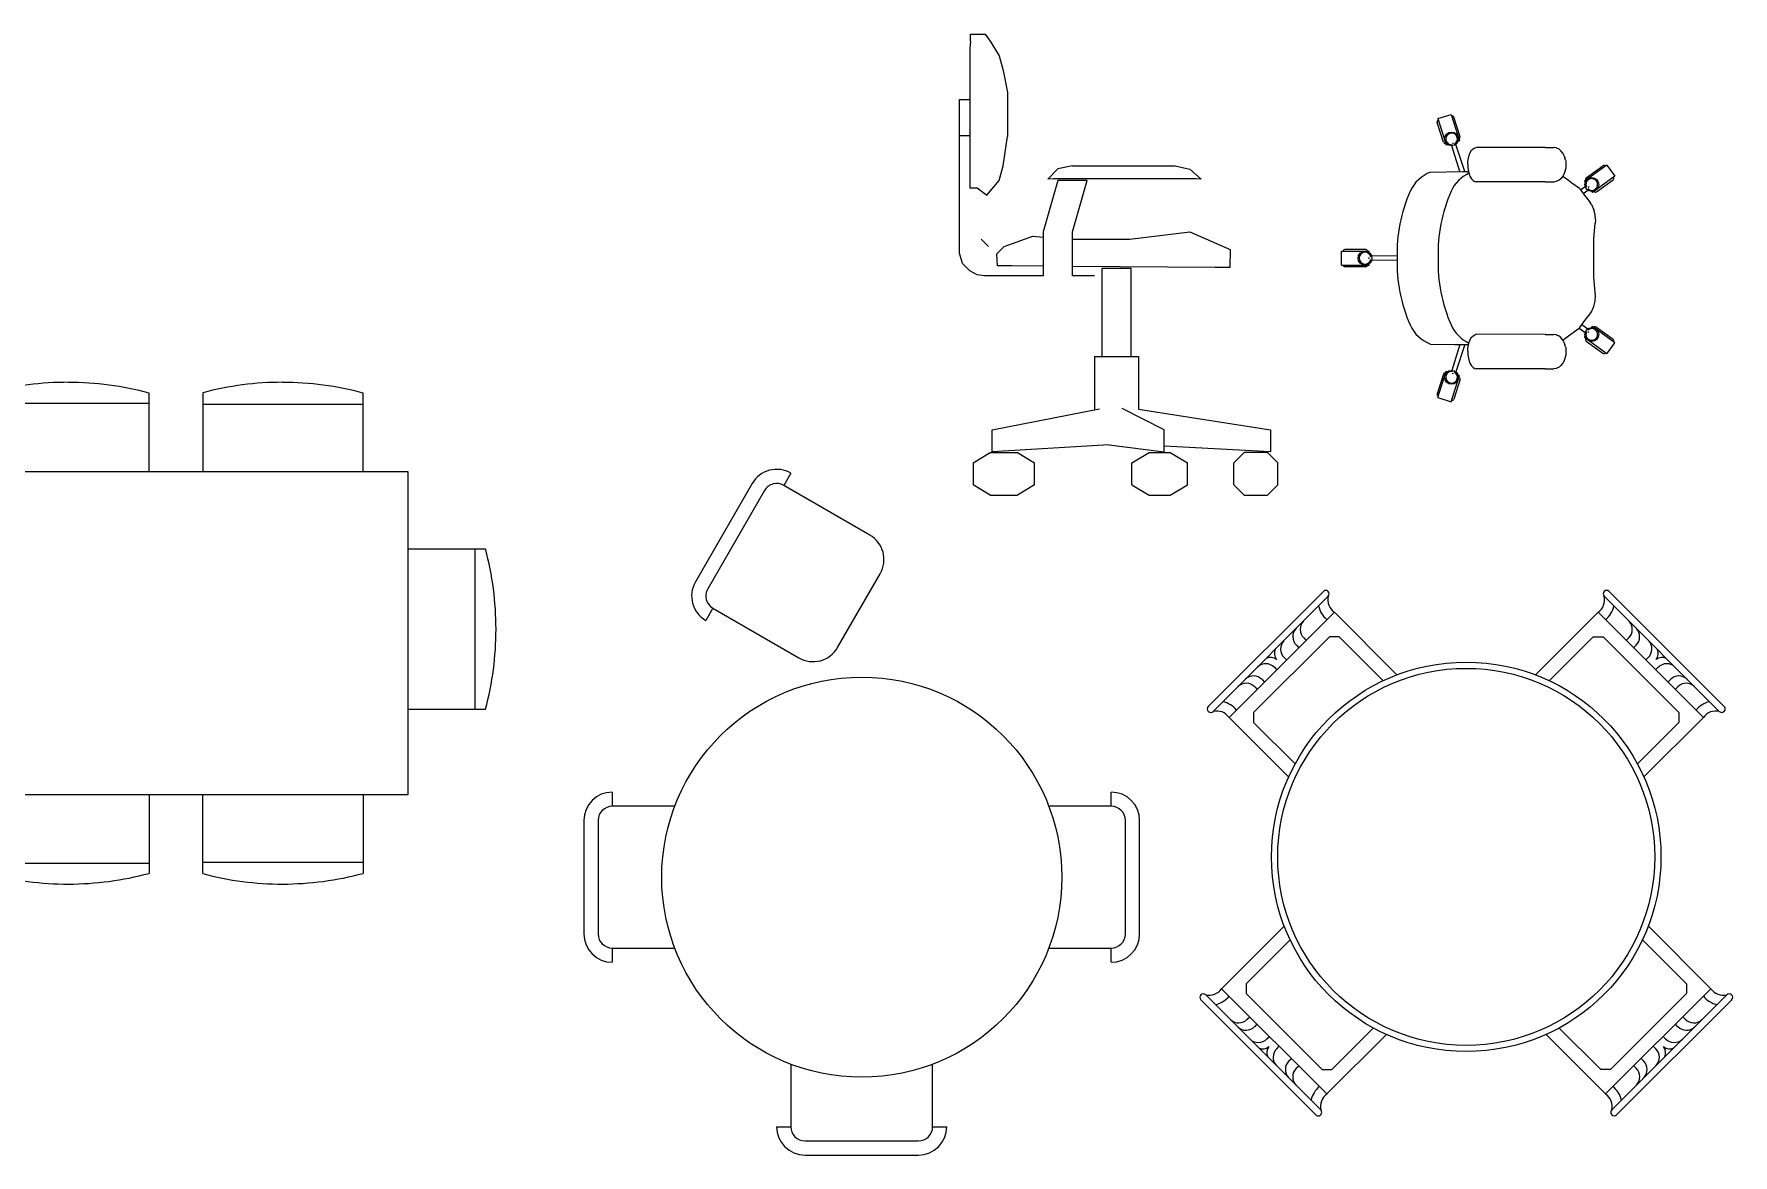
# Model space of a CAD drawing. Header units: millimetres. Extents: x 577 to 2337, y 236 to 943.
# Drawn here: x 742.787 to 747.694, y 699.191 to 702.429 of the extents above; entities that cross this region are included whole.
import ezdxf

# ---------------------------------------------------------------- set-up
doc = ezdxf.new("R2010")
doc.units = ezdxf.units.MM
doc.header["$LTSCALE"] = 0.01
doc.layers.add('06-Furn', color=4, linetype='Continuous')

# ---------------------------------------------------------------- blocks, each defined once
blk = doc.blocks.new('table4')
at = {"layer": '06-Furn', "color": 17}
for p, q in [((821.6124, 716.4382), (821.9448, 716.7706)), ((821.6266, 716.4241), (821.9589, 716.7564)), ((823.0885, 716.4241), (822.7561, 716.7564)), ((823.1026, 716.4382), (822.7703, 716.7706)), ((821.867, 716.615), (821.874, 716.6079)), ((821.8882, 716.6362), (821.8953, 716.6292)), ((822.8269, 716.6362), (822.8198, 716.6292)), ((822.8481, 716.615), (822.841, 716.6079)), ((821.8316, 716.5797), (821.8387, 716.5726)), ((822.8834, 716.5797), (822.8764, 716.5726)), ((821.768, 716.516), (821.775, 716.5089)), ((821.8033, 716.5514), (821.8104, 716.5443)), ((822.9117, 716.5514), (822.9046, 716.5443)), ((822.9471, 716.516), (822.94, 716.5089)), ((821.7468, 716.4948), (821.7538, 716.4877)), ((822.9683, 716.4948), (822.9612, 716.4877)), ((821.9232, 715.2588), (821.5908, 715.5911)), ((821.9373, 715.2729), (821.605, 715.6053)), ((822.7777, 715.2729), (823.1101, 715.6053)), ((822.7919, 715.2588), (823.1242, 715.5911)), ((821.7252, 715.5346), (821.7323, 715.5416)), ((822.9899, 715.5346), (822.9828, 715.5416)), ((821.7464, 715.5133), (821.7535, 715.5204)), ((821.7818, 715.478), (821.7888, 715.4851)), ((822.9333, 715.478), (822.9262, 715.4851)), ((822.9686, 715.5133), (822.9616, 715.5204)), ((821.81, 715.4497), (821.8171, 715.4568)), ((822.905, 715.4497), (822.8979, 715.4568)), ((821.8454, 715.4143), (821.8525, 715.4214)), ((821.8666, 715.3931), (821.8737, 715.4002)), ((822.8484, 715.3931), (822.8414, 715.4002)), ((822.8696, 715.4143), (822.8626, 715.4214))]:
    blk.add_line(p, q, dxfattribs=at)
for points in [[(822.1561, 716.5309), (821.9766, 716.7105), (821.6725, 716.4064), (821.8442, 716.2347)], [(822.5589, 716.5309), (822.7385, 716.7105), (823.0425, 716.4064), (822.8709, 716.2347)], [(822.1178, 716.5127), (821.9907, 716.6398), (821.9624, 716.6398), (821.7432, 716.4206), (821.7432, 716.3923), (821.864, 716.2715)], [(822.5973, 716.5127), (822.7243, 716.6398), (822.7526, 716.6398), (822.9718, 716.4206), (822.9718, 716.3923), (822.8511, 716.2715)], [(821.8305, 715.8025), (821.6509, 715.6229), (821.955, 715.3189), (822.1267, 715.4906)], [(822.8845, 715.8025), (823.0641, 715.6229), (822.76, 715.3189), (822.5884, 715.4906)], [(821.8487, 715.7641), (821.7217, 715.6371), (821.7217, 715.6088), (821.9409, 715.3896), (821.9691, 715.3896), (822.0899, 715.5103)], [(822.8664, 715.7641), (822.9934, 715.6371), (822.9934, 715.6088), (822.7742, 715.3896), (822.7459, 715.3896), (822.6252, 715.5103)]]:
    blk.add_lwpolyline(points, dxfattribs=at)
for radius in [0.5625, 0.5445]:
    blk.add_circle((822.3575, 716.0039), radius, dxfattribs=at)
for centre, radius, start, end in [((821.9518, 716.7635), 0.01, 315, 135), ((822.0015, 716.7464), 0.0437, 166.7657, 235.3093), ((822.7136, 716.7464), 0.0437, 304.6907, 13.2343), ((822.7632, 716.7635), 0.01, 45, 225), ((821.9968, 716.7417), 0.0671, 191.3583, 231.6903), ((822.7183, 716.7417), 0.0671, 308.3097, 348.6417), ((821.8912, 716.6398), 0.0346, 136.5286, 225.6098), ((821.9124, 716.661), 0.0346, 136.5286, 225.6098), ((822.8026, 716.661), 0.0346, 314.3902, 43.4714), ((822.8238, 716.6398), 0.0346, 314.3902, 43.4714), ((821.8558, 716.6044), 0.0346, 136.5286, 225.6098), ((822.8592, 716.6044), 0.0346, 314.3902, 43.4714), ((821.7786, 716.5271), 0.0346, 44.3902, 133.4714), ((821.7918, 716.5522), 0.0277, 50.9725, 115.9616), ((821.8308, 716.5912), 0.0277, 154.0384, 219.0275), ((822.8843, 716.5912), 0.0277, 320.9725, 25.9616), ((822.9233, 716.5522), 0.0277, 64.0384, 129.0275), ((822.9365, 716.5271), 0.0346, 46.5286, 135.6098), ((821.7432, 716.4918), 0.0346, 44.3902, 133.4714), ((822.9718, 716.4918), 0.0346, 46.5286, 135.6098), ((821.722, 716.4706), 0.0346, 44.3902, 133.4714), ((822.993, 716.4706), 0.0346, 46.5286, 135.6098), ((821.6195, 716.4312), 0.01, 135, 315), ((821.6366, 716.3815), 0.0437, 34.6907, 103.2343), ((821.6413, 716.3862), 0.0671, 38.3097, 78.6417), ((823.0738, 716.3862), 0.0671, 101.3583, 141.6903), ((823.0785, 716.3815), 0.0437, 76.7657, 145.3093), ((823.0956, 716.4312), 0.01, 225, 45), ((821.5979, 715.5982), 0.01, 45, 225), ((821.615, 715.6478), 0.0437, 256.7657, 325.3093), ((821.6197, 715.6431), 0.0671, 281.3583, 321.6903), ((823.0954, 715.6431), 0.0671, 218.3097, 258.6417), ((823.1001, 715.6478), 0.0437, 214.6907, 283.2343), ((823.1171, 715.5982), 0.01, 315, 135), ((821.7004, 715.5588), 0.0346, 226.5286, 315.6098), ((823.0146, 715.5588), 0.0346, 224.3902, 313.4714), ((821.7216, 715.5376), 0.0346, 226.5286, 315.6098), ((822.9934, 715.5376), 0.0346, 224.3902, 313.4714), ((821.757, 715.5022), 0.0346, 226.5286, 315.6098), ((821.7702, 715.4771), 0.0277, 244.0384, 309.0275), ((821.8092, 715.4381), 0.0277, 140.9725, 205.9616), ((821.8343, 715.4249), 0.0346, 134.3902, 223.4714), ((822.8808, 715.4249), 0.0346, 316.5286, 45.6098), ((822.9059, 715.4381), 0.0277, 334.0384, 39.0275), ((822.9449, 715.4771), 0.0277, 230.9725, 295.9616), ((822.958, 715.5022), 0.0346, 224.3902, 313.4714), ((821.8696, 715.3896), 0.0346, 134.3902, 223.4714), ((821.8908, 715.3684), 0.0346, 134.3902, 223.4714), ((822.8242, 715.3684), 0.0346, 316.5286, 45.6098), ((822.8454, 715.3896), 0.0346, 316.5286, 45.6098), ((821.9752, 715.2876), 0.0671, 128.3097, 168.6417), ((822.7398, 715.2876), 0.0671, 11.3583, 51.6903), ((821.9799, 715.2829), 0.0437, 124.6907, 193.2343), ((822.7352, 715.2829), 0.0437, 346.7657, 55.3093), ((821.9302, 715.2659), 0.01, 225, 45), ((822.7848, 715.2659), 0.01, 135, 315)]:
    blk.add_arc(centre, radius, start, end, dxfattribs=at)
blk = doc.blocks.new('36')
at = {"layer": '06-Furn', "color": 17}
for p, q in [((807.4737, 592.5678), (807.4537, 592.5331)), ((807.3644, 592.5385), (807.2044, 592.2613)), ((807.3991, 592.5185), (807.2391, 592.2413)), ((807.6962, 592.3931), (807.4537, 592.5331)), ((807.6055, 592.076), (807.7255, 592.2838)), ((807.2537, 592.1867), (807.2337, 592.1521)), ((807.2537, 592.1867), (807.4962, 592.0467)), ((806.9698, 591.668), (806.9698, 591.628)), ((808.3773, 591.628), (808.3773, 591.668)), ((807.1459, 591.628), (806.9698, 591.628)), ((808.3773, 591.628), (808.2011, 591.628)), ((806.8898, 591.588), (806.8898, 591.268)), ((806.9298, 591.588), (806.9298, 591.268)), ((808.4173, 591.268), (808.4173, 591.588)), ((808.4573, 591.268), (808.4573, 591.588)), ((806.9698, 591.228), (806.9698, 591.188)), ((806.9698, 591.228), (807.1459, 591.228)), ((808.2011, 591.228), (808.3773, 591.228)), ((808.3773, 591.188), (808.3773, 591.228)), ((807.4735, 590.9004), (807.4735, 590.7242)), ((807.8735, 590.7242), (807.8735, 590.9004)), ((807.4335, 590.7242), (807.4735, 590.7242)), ((807.8735, 590.7242), (807.9135, 590.7242)), ((807.5135, 590.6842), (807.8335, 590.6842)), ((807.5135, 590.6442), (807.8335, 590.6442))]:
    blk.add_line(p, q, dxfattribs=at)
blk.add_circle((807.6735, 591.428), 0.5642, dxfattribs=at)
for centre, radius, start, end in [((807.4337, 592.4985), 0.08, 60, 150), ((807.4337, 592.4985), 0.04, 60, 150), ((807.6562, 592.3238), 0.08, 330, 60), ((807.2737, 592.2213), 0.08, 150, 240), ((807.2737, 592.2213), 0.04, 150, 240), ((807.5362, 592.116), 0.08, 240, 330), ((806.9698, 591.588), 0.08, 90, 180), ((808.3773, 591.588), 0.08, 360, 90), ((806.9698, 591.588), 0.04, 90, 180), ((808.3773, 591.588), 0.04, 360, 90), ((806.9698, 591.268), 0.08, 180, 270), ((806.9698, 591.268), 0.04, 180, 270), ((808.3773, 591.268), 0.08, 270, 360), ((808.3773, 591.268), 0.04, 270, 360), ((807.5135, 590.7242), 0.08, 180, 270), ((807.5135, 590.7242), 0.04, 180, 270), ((807.8335, 590.7242), 0.08, 270, 0), ((807.8335, 590.7242), 0.04, 270, 0)]:
    blk.add_arc(centre, radius, start, end, dxfattribs=at)
blk = doc.blocks.new('26')
at = {"layer": '06-Furn', "color": 243, "linetype": 'ByBlock'}
for p, q in [((788.3536, 599.7282), (788.3518, 599.7069)), ((788.3536, 599.7282), (788.3536, 599.7492)), ((788.3536, 599.7492), (788.3961, 599.7492)), ((788.3961, 599.7492), (788.4102, 599.7282)), ((788.4102, 599.7282), (788.4369, 599.6859)), ((788.3518, 599.7069), (788.3518, 599.3047)), ((788.4369, 599.6859), (788.4486, 599.6434)), ((788.4486, 599.6434), (788.4606, 599.5799)), ((788.4606, 599.5799), (788.4606, 599.4528)), ((788.3217, 599.5605), (788.3518, 599.5605)), ((788.3217, 599.1158), (788.3217, 599.5605)), ((788.3518, 599.4547), (788.3217, 599.4547)), ((788.4486, 599.3682), (788.4606, 599.4528)), ((788.4369, 599.3259), (788.4486, 599.3682)), ((788.6487, 599.3682), (788.6064, 599.3599)), ((788.6487, 599.3682), (788.945, 599.3682)), ((788.945, 599.3682), (788.9876, 599.3585)), ((788.4012, 599.2835), (788.4369, 599.3259)), ((788.6064, 599.3259), (788.5641, 599.1776)), ((788.6064, 599.3599), (788.5776, 599.3298)), ((788.5934, 599.3305), (788.5776, 599.3298)), ((789.0059, 599.3305), (788.5934, 599.3305)), ((788.691, 599.3259), (788.6064, 599.3259)), ((788.6487, 599.1776), (788.691, 599.3259)), ((788.9876, 599.3585), (789.0202, 599.3298)), ((789.0202, 599.3298), (789.0059, 599.3305)), ((788.3518, 599.3047), (788.373, 599.3047)), ((788.373, 599.3047), (788.4012, 599.2835)), ((788.5641, 599.1776), (788.5641, 599.0506)), ((788.6487, 599.0506), (788.6487, 599.1776)), ((788.8143, 599.1567), (788.9876, 599.1776)), ((788.9876, 599.1776), (789.1041, 599.1264)), ((788.3848, 599.157), (788.406, 599.1357)), ((788.4303, 599.1146), (788.4514, 599.1358)), ((788.4514, 599.1358), (788.5343, 599.1651)), ((788.5343, 599.1651), (788.5641, 599.1627)), ((788.6487, 599.1567), (788.8143, 599.1567)), ((789.1041, 599.1264), (789.1027, 599.0752)), ((788.3309, 599.0859), (788.3217, 599.1158)), ((788.3523, 599.0655), (788.3309, 599.0859)), ((788.4313, 599.0794), (788.4303, 599.1146)), ((788.4736, 599.0794), (788.4313, 599.0794)), ((788.5641, 599.0788), (788.4736, 599.0794)), ((789.0604, 599.0752), (788.6487, 599.0781)), ((788.8181, 599.0718), (788.7333, 599.0718)), ((788.7333, 599.0718), (788.7333, 598.8177)), ((788.8181, 598.8177), (788.8181, 599.0718)), ((789.1027, 599.0752), (789.0604, 599.0752)), ((788.3735, 599.0538), (788.3523, 599.0655)), ((788.3946, 599.0506), (788.3735, 599.0538)), ((788.5641, 599.0506), (788.3946, 599.0506)), ((788.7121, 599.0506), (788.6487, 599.0506)), ((788.7121, 598.8177), (788.8393, 598.8177)), ((788.7121, 598.8177), (788.7121, 598.6636)), ((788.8393, 598.8177), (788.8393, 598.666)), ((788.416, 598.6058), (788.7266, 598.6665)), ((788.9132, 598.6058), (788.7921, 598.6677)), ((788.8393, 598.666), (789.2205, 598.6058)), ((788.416, 598.5425), (788.416, 598.6058)), ((788.9132, 598.5425), (788.9132, 598.6058)), ((789.2205, 598.6058), (789.2205, 598.5425)), ((788.3615, 598.5107), (788.4107, 598.5406)), ((788.4107, 598.5406), (788.4899, 598.5406)), ((788.7542, 598.5627), (788.416, 598.5425)), ((788.4899, 598.5406), (788.5388, 598.5107)), ((788.7542, 598.5627), (788.9132, 598.5425)), ((788.8199, 598.5107), (788.8696, 598.5406)), ((788.8696, 598.5406), (788.9305, 598.5406)), ((789.2205, 598.5425), (788.9132, 598.5584)), ((788.9305, 598.5406), (788.9802, 598.5107)), ((789.1445, 598.5406), (789.1145, 598.5107)), ((789.2115, 598.5406), (789.1445, 598.5406)), ((789.2416, 598.5107), (789.2115, 598.5406)), ((788.3615, 598.5107), (788.3615, 598.4472)), ((788.5388, 598.4472), (788.5388, 598.5107)), ((788.8199, 598.4472), (788.8199, 598.5107)), ((788.9802, 598.4472), (788.9802, 598.5107)), ((789.1145, 598.4472), (789.1145, 598.5107)), ((789.2416, 598.4472), (789.2416, 598.5107)), ((788.4107, 598.4171), (788.3615, 598.4472)), ((788.5388, 598.4472), (788.4899, 598.4171)), ((788.8199, 598.4472), (788.8696, 598.4171)), ((788.9305, 598.4171), (788.9802, 598.4472)), ((789.1145, 598.4472), (789.1445, 598.4171)), ((789.2115, 598.4171), (789.2416, 598.4472)), ((788.4107, 598.4171), (788.4899, 598.4171)), ((788.8696, 598.4171), (788.9305, 598.4171)), ((789.1445, 598.4171), (789.2115, 598.4171))]:
    blk.add_line(p, q, dxfattribs=at)
blk = doc.blocks.new('27')
at = {"layer": '06-Furn', "color": 37, "linetype": 'Continuous', "lineweight": 0}
for p, q in [((788.5303, 601.5241), (788.5685, 601.5363)), ((788.5685, 601.5363), (788.5927, 601.46)), ((788.5945, 601.4711), (788.5763, 601.5282)), ((788.5468, 601.4559), (788.5286, 601.5131)), ((788.5303, 601.5241), (788.5546, 601.4479)), ((788.5546, 601.4479), (788.5585, 601.4491)), ((788.5937, 601.371), (788.5705, 601.4454)), ((788.5718, 601.4534), (788.5756, 601.4546)), ((788.6087, 601.371), (788.582, 601.4494)), ((788.5888, 601.4588), (788.5927, 601.46)), ((788.6242, 601.4263), (788.628, 601.4325)), ((788.628, 601.4325), (788.6323, 601.4371)), ((788.6323, 601.4371), (788.637, 601.4399)), ((788.637, 601.4399), (788.6407, 601.4407)), ((788.8407, 601.4411), (788.6408, 601.4411)), ((788.8407, 601.4407), (788.8494, 601.4407)), ((788.8494, 601.4407), (788.8579, 601.4407)), ((788.8579, 601.4407), (788.8659, 601.4407)), ((788.8658, 601.4407), (788.8658, 601.4407)), ((788.8722, 601.4397), (788.866, 601.4407)), ((788.8722, 601.4397), (788.8745, 601.4388)), ((788.8805, 601.436), (788.8745, 601.4388)), ((788.886, 601.4315), (788.8805, 601.436)), ((788.8907, 601.4255), (788.886, 601.4315)), ((788.6169, 601.3911), (788.6173, 601.4001)), ((788.6169, 601.3911), (788.6173, 601.3821)), ((788.6173, 601.4001), (788.6174, 601.4006)), ((788.6174, 601.3816), (788.6173, 601.3821)), ((788.6174, 601.4006), (788.6188, 601.4098)), ((788.6174, 601.3816), (788.6188, 601.3724)), ((788.6188, 601.4101), (788.6211, 601.4188)), ((788.6188, 601.4098), (788.6188, 601.4101)), ((788.6211, 601.4188), (788.6242, 601.4263)), ((788.8907, 601.4255), (788.8922, 601.4235)), ((788.8956, 601.4165), (788.8922, 601.4235)), ((788.8956, 601.4165), (788.8968, 601.414)), ((788.8968, 601.414), (788.8977, 601.4106)), ((788.8993, 601.4045), (788.8977, 601.4106)), ((788.8993, 601.4045), (788.8999, 601.4016)), ((788.8999, 601.3805), (788.8993, 601.3777)), ((788.8999, 601.4016), (788.9003, 601.3984)), ((788.9003, 601.3838), (788.8999, 601.3805)), ((788.9003, 601.3984), (788.9006, 601.3948)), ((788.9006, 601.3874), (788.9003, 601.3838)), ((788.9006, 601.3948), (788.9006, 601.3911)), ((788.9006, 601.3911), (788.9006, 601.3874)), ((789.0184, 601.39), (788.9537, 601.343)), ((788.9589, 601.3529), (789.0074, 601.3882)), ((789.0184, 601.39), (789.0419, 601.3577)), ((788.5092, 601.3694), (788.6005, 601.371)), ((788.6005, 601.371), (788.6111, 601.371)), ((788.6111, 601.371), (788.6191, 601.371)), ((788.6188, 601.372), (788.6188, 601.3724)), ((788.6188, 601.372), (788.6211, 601.3634)), ((788.6211, 601.3634), (788.6242, 601.3559)), ((788.6242, 601.3559), (788.628, 601.3497)), ((788.628, 601.3497), (788.6323, 601.3451)), ((788.6323, 601.3451), (788.637, 601.3422)), ((788.637, 601.3422), (788.6408, 601.3411)), ((788.8407, 601.3411), (788.6408, 601.3411)), ((788.8407, 601.3411), (788.8494, 601.3411)), ((788.8494, 601.3411), (788.8579, 601.3411)), ((788.8579, 601.3411), (788.8659, 601.3411)), ((788.8659, 601.3411), (788.8674, 601.3417)), ((788.8722, 601.3424), (788.8674, 601.3417)), ((788.8745, 601.3434), (788.8722, 601.3424)), ((788.8805, 601.3461), (788.8745, 601.3434)), ((788.886, 601.3506), (788.8805, 601.3461)), ((788.8907, 601.3567), (788.886, 601.3506)), ((788.8922, 601.3587), (788.8907, 601.3567)), ((788.8918, 601.3582), (788.9079, 601.3461)), ((788.8956, 601.3656), (788.8922, 601.3587)), ((788.8968, 601.3682), (788.8956, 601.3656)), ((788.8977, 601.3716), (788.8968, 601.3682)), ((788.8993, 601.3777), (788.8977, 601.3716)), ((788.9079, 601.3461), (788.9178, 601.3386)), ((788.9178, 601.3386), (788.9392, 601.323)), ((788.9537, 601.343), (788.9561, 601.3397)), ((789.0419, 601.3577), (788.9772, 601.3106)), ((788.9883, 601.3125), (789.0368, 601.3477)), ((788.9407, 601.3216), (788.9392, 601.323)), ((788.9407, 601.3216), (788.9552, 601.3015)), ((788.943, 601.3183), (788.9563, 601.3277)), ((788.9504, 601.3081), (788.9634, 601.3178)), ((788.9552, 601.3015), (788.9596, 601.2957)), ((788.9596, 601.2957), (788.9709, 601.2816)), ((788.9643, 601.3284), (788.9666, 601.3252)), ((788.9727, 601.2791), (788.9709, 601.2816)), ((788.9748, 601.314), (788.9772, 601.3106)), ((788.9742, 601.2761), (788.9727, 601.2791)), ((788.9742, 601.2761), (788.9813, 601.2606)), ((788.9845, 601.2466), (788.9813, 601.2606)), ((788.9858, 601.232), (788.9845, 601.2466)), ((788.9858, 601.232), (788.985, 601.221)), ((788.9808, 601.1766), (788.985, 601.221)), ((788.2522, 601.1411), (788.3322, 601.1411)), ((788.2522, 601.1011), (788.2522, 601.1411)), ((788.3222, 601.1461), (788.2622, 601.1461)), ((788.3322, 601.137), (788.3322, 601.1411)), ((788.9808, 601.0656), (788.9808, 601.1775)), ((788.2522, 601.1011), (788.3322, 601.1011)), ((788.3222, 601.0961), (788.2622, 601.0961)), ((788.3322, 601.1191), (788.3322, 601.1231)), ((788.3322, 601.1011), (788.3322, 601.1052)), ((788.4129, 601.1281), (788.3392, 601.1272)), ((788.4129, 601.114), (788.3392, 601.115)), ((788.9849, 601.0229), (788.9808, 601.0664)), ((788.9813, 600.9815), (788.9845, 600.9965)), ((788.9845, 600.9965), (788.9857, 601.0119)), ((788.9857, 601.0119), (788.9849, 601.0229)), ((788.9406, 600.9206), (788.9551, 600.9407)), ((788.9551, 600.9407), (788.9708, 600.9606)), ((788.9708, 600.9606), (788.9727, 600.963)), ((788.9727, 600.963), (788.9742, 600.966)), ((788.9742, 600.966), (788.9813, 600.9815)), ((788.6242, 600.8863), (788.628, 600.8925)), ((788.628, 600.8925), (788.6323, 600.8971)), ((788.6323, 600.8971), (788.637, 600.8999)), ((788.637, 600.8999), (788.6408, 600.9011)), ((788.8407, 600.9007), (788.6408, 600.9011)), ((788.8407, 600.9007), (788.8494, 600.9007)), ((788.8494, 600.9007), (788.8579, 600.9007)), ((788.8579, 600.9007), (788.8658, 600.9007)), ((788.8658, 600.9007), (788.8658, 600.9007)), ((788.8722, 600.8997), (788.8658, 600.9007)), ((788.8722, 600.8997), (788.8745, 600.8988)), ((788.8805, 600.896), (788.8745, 600.8988)), ((788.886, 600.8915), (788.8805, 600.896)), ((788.8907, 600.8855), (788.886, 600.8915)), ((788.8917, 600.8841), (788.9079, 600.8962)), ((788.9079, 600.8962), (788.9391, 600.9192)), ((788.9391, 600.9192), (788.9406, 600.9206)), ((788.9391, 600.9192), (788.9563, 600.9067)), ((788.9467, 600.9291), (788.9634, 600.9166)), ((788.9537, 600.8914), (788.9561, 600.8947)), ((789.0184, 600.8444), (788.9537, 600.8914)), ((788.9643, 600.906), (788.9666, 600.9092)), ((788.9748, 600.9204), (788.9772, 600.9238)), ((789.0419, 600.8767), (788.9772, 600.9238)), ((788.9883, 600.9219), (789.0368, 600.8867)), ((788.5092, 600.8728), (788.5786, 600.8712)), ((788.5937, 600.8712), (788.5705, 600.7968)), ((788.5786, 600.8712), (788.5824, 600.8712)), ((788.6087, 600.8712), (788.582, 600.7928)), ((788.5824, 600.8712), (788.6005, 600.8712)), ((788.6005, 600.8712), (788.6111, 600.8712)), ((788.6111, 600.8712), (788.6191, 600.8712)), ((788.6169, 600.8511), (788.6173, 600.8601)), ((788.6169, 600.8511), (788.6173, 600.8421)), ((788.6173, 600.8601), (788.6174, 600.8606)), ((788.6174, 600.8416), (788.6173, 600.8421)), ((788.6174, 600.8606), (788.6188, 600.8698)), ((788.6174, 600.8416), (788.6188, 600.8324)), ((788.6188, 600.8701), (788.6211, 600.8788)), ((788.6188, 600.8698), (788.6188, 600.8701)), ((788.6211, 600.8788), (788.6242, 600.8863)), ((788.8907, 600.8855), (788.8922, 600.8835)), ((788.8956, 600.8765), (788.8922, 600.8835)), ((788.8956, 600.8765), (788.8968, 600.874)), ((788.8968, 600.874), (788.8977, 600.8706)), ((788.8993, 600.8645), (788.8977, 600.8706)), ((788.8993, 600.8645), (788.8999, 600.8616)), ((788.8999, 600.8405), (788.8993, 600.8377)), ((788.8999, 600.8616), (788.9003, 600.8584)), ((788.9003, 600.8438), (788.8999, 600.8405)), ((788.9003, 600.8584), (788.9006, 600.8548)), ((788.9006, 600.8474), (788.9003, 600.8438)), ((788.9006, 600.8548), (788.9006, 600.8511)), ((788.9006, 600.8511), (788.9006, 600.8474)), ((788.9589, 600.8815), (789.0074, 600.8462)), ((789.0184, 600.8444), (789.0419, 600.8767)), ((788.5303, 600.7181), (788.5546, 600.7943)), ((788.5546, 600.7943), (788.5585, 600.793)), ((788.6188, 600.832), (788.6188, 600.8324)), ((788.6188, 600.832), (788.6211, 600.8234)), ((788.6211, 600.8234), (788.6242, 600.8159)), ((788.6242, 600.8159), (788.628, 600.8097)), ((788.628, 600.8097), (788.6323, 600.8051)), ((788.6323, 600.8051), (788.637, 600.8022)), ((788.637, 600.8022), (788.6408, 600.8011)), ((788.8407, 600.8011), (788.6408, 600.8011)), ((788.8407, 600.8011), (788.8494, 600.8011)), ((788.8494, 600.8011), (788.8579, 600.8011)), ((788.8579, 600.8011), (788.8659, 600.8011)), ((788.8722, 600.8024), (788.8659, 600.8011)), ((788.8745, 600.8034), (788.8722, 600.8024)), ((788.8805, 600.8061), (788.8745, 600.8034)), ((788.886, 600.8106), (788.8805, 600.8061)), ((788.8907, 600.8167), (788.886, 600.8106)), ((788.8922, 600.8187), (788.8907, 600.8167)), ((788.8956, 600.8256), (788.8922, 600.8187)), ((788.8968, 600.8282), (788.8956, 600.8256)), ((788.8977, 600.8316), (788.8968, 600.8282)), ((788.8993, 600.8377), (788.8977, 600.8316)), ((788.5468, 600.7863), (788.5286, 600.7291)), ((788.5685, 600.7059), (788.5927, 600.7821)), ((788.5718, 600.7888), (788.5756, 600.7876)), ((788.5945, 600.7711), (788.5763, 600.7139)), ((788.5888, 600.7834), (788.5927, 600.7821)), ((788.5303, 600.7181), (788.5685, 600.7059))]:
    blk.add_line(p, q, dxfattribs=at)
for centre in [(788.57, 601.4654), (788.9752, 601.3339), (788.3202, 601.1211), (788.9752, 600.9005), (788.57, 600.7768)]:
    blk.add_circle(centre, 0.02, dxfattribs=at)
for centre, radius, start, end in [((788.5715, 601.5267), 0.005, 17.6725, 107.6725), ((788.5334, 601.5146), 0.005, 107.6725, 197.6725), ((788.57, 601.4654), 0.017, 297.1348, 278.2101), ((788.5516, 601.4574), 0.005, 197.6725, 287.6725), ((788.5897, 601.4696), 0.005, 287.6725, 17.6725), ((789.0103, 601.3841), 0.005, 36, 126), ((788.5447, 601.2729), 0.1028, 110.237, 156.3323), ((788.6631, 601.2729), 0.1028, 114.6014, 156.3323), ((788.9618, 601.3489), 0.005, 126, 216), ((788.9752, 601.3339), 0.017, 225.4623, 206.5377), ((789.0339, 601.3518), 0.005, 306, 36), ((788.8525, 601.136), 0.4397, 156.0946, 181.9447), ((788.9709, 601.136), 0.4397, 156.0946, 181.9447), ((788.9853, 601.3165), 0.005, 216, 306), ((788.2622, 601.1411), 0.005, 90, 180), ((788.3202, 601.1211), 0.017, 9.4623, 350.5377), ((788.3222, 601.1411), 0.005, 0, 90), ((788.2622, 601.1011), 0.005, 180, 270), ((788.3222, 601.1011), 0.005, 270, 0), ((788.8525, 601.1062), 0.4397, 178.0553, 203.9054), ((788.9709, 601.1062), 0.4397, 178.0553, 203.9054), ((788.5447, 600.9693), 0.1028, 203.6677, 249.763), ((788.6631, 600.9693), 0.1028, 203.6677, 245.3986), ((788.9618, 600.8855), 0.005, 144, 234), ((788.9752, 600.9005), 0.017, 153.4623, 134.5377), ((788.9853, 600.9179), 0.005, 54, 144), ((789.0103, 600.8503), 0.005, 234, 324), ((789.0339, 600.8826), 0.005, 324, 54), ((788.5516, 600.7848), 0.005, 72.3275, 162.3275), ((788.57, 600.7768), 0.017, 81.7899, 62.8652), ((788.5897, 600.7726), 0.005, 342.3275, 72.3275), ((788.5334, 600.7276), 0.005, 162.3275, 252.3275), ((788.5715, 600.7155), 0.005, 252.3275, 342.3275)]:
    blk.add_arc(centre, radius, start, end, dxfattribs=at)
blk = doc.blocks.new('lk')
at = {"layer": '06-Furn', "color": 17}
for p, q in [((768.2857, 587.1203), (768.2857, 586.8918)), ((768.7491, 586.8918), (768.7491, 587.1196)), ((768.9021, 587.1203), (768.9021, 586.8918)), ((769.3655, 586.8918), (769.3655, 587.1196)), ((769.5284, 587.1203), (769.5284, 586.8918)), ((769.9919, 586.8918), (769.9919, 587.1196)), ((770.1548, 587.1203), (770.1548, 586.8918)), ((770.6183, 586.8918), (770.6183, 587.1196)), ((770.7735, 587.1203), (770.7735, 586.8918)), ((771.2369, 586.8918), (771.2369, 587.1196)), ((768.2857, 587.0869), (768.7491, 587.0869)), ((768.9021, 587.0904), (769.3655, 587.0904)), ((769.5284, 587.0904), (769.9919, 587.0904)), ((770.1548, 587.0904), (770.6183, 587.0904)), ((770.7735, 587.0869), (771.2369, 587.0869)), ((768.1677, 586.6624), (767.9399, 586.6624)), ((767.9647, 586.1997), (767.9647, 586.6624)), ((771.59, 586.6687), (771.3668, 586.6687)), ((771.5605, 586.2059), (771.5605, 586.6687)), ((767.9399, 586.1997), (768.1677, 586.1997)), ((771.3668, 586.2059), (771.59, 586.2059)), ((768.2857, 585.7313), (768.2857, 585.9598)), ((768.7491, 585.9598), (768.7491, 585.732)), ((768.9021, 585.7313), (768.9021, 585.9598)), ((769.3655, 585.9598), (769.3655, 585.732)), ((769.5284, 585.7313), (769.5284, 585.9598)), ((769.9919, 585.9598), (769.9919, 585.732)), ((770.1548, 585.7313), (770.1548, 585.9598)), ((770.6183, 585.9598), (770.6183, 585.732)), ((770.7735, 585.7313), (770.7735, 585.9598)), ((771.2369, 585.9598), (771.2369, 585.732)), ((768.2857, 585.7648), (768.7491, 585.7648)), ((768.9021, 585.7612), (769.3655, 585.7612)), ((769.5284, 585.7612), (769.9919, 585.7612)), ((770.1548, 585.7612), (770.6183, 585.7612)), ((770.7735, 585.7648), (771.2369, 585.7648))]:
    blk.add_line(p, q, dxfattribs=at)
blk.add_lwpolyline([(771.3666, 586.8919), (768.1664, 586.8919), (768.1664, 585.9597), (771.3666, 585.9597)], close=True, dxfattribs=at)
for centre, radius, start, end in [((768.5147, 586.2658), 0.8847, 89.9098, 105), ((768.5146, 586.2443), 0.9061, 75, 89.9098), ((769.131, 586.2658), 0.8847, 89.9098, 105), ((769.131, 586.2443), 0.9061, 75, 89.9098), ((769.7574, 586.2658), 0.8847, 89.9098, 105), ((769.7574, 586.2443), 0.9061, 75, 89.9098), ((770.3838, 586.2658), 0.8847, 89.9098, 105), ((770.3837, 586.2443), 0.9061, 75, 89.9098), ((771.0024, 586.2658), 0.8847, 89.9098, 105), ((771.0024, 586.2443), 0.9061, 75, 89.9098), ((768.8034, 586.4311), 0.8939, 165, 180), ((770.7265, 586.4373), 0.8939, 0, 15), ((768.8034, 586.4311), 0.8939, 180, 195), ((770.7265, 586.4373), 0.8939, 345, 0), ((768.5147, 586.5858), 0.8847, 255, 270.0902), ((768.5146, 586.6073), 0.9061, 270.0902, 285), ((769.131, 586.5858), 0.8847, 255, 270.0902), ((769.131, 586.6073), 0.9061, 270.0902, 285), ((769.7574, 586.5858), 0.8847, 255, 270.0902), ((769.7574, 586.6073), 0.9061, 270.0902, 285), ((770.3838, 586.5858), 0.8847, 255, 270.0902), ((770.3837, 586.6073), 0.9061, 270.0902, 285), ((771.0024, 586.5858), 0.8847, 255, 270.0902), ((771.0024, 586.6073), 0.9061, 270.0902, 285)]:
    blk.add_arc(centre, radius, start, end, dxfattribs=at)

msp = doc.modelspace()

# ---------------------------------------------------------------- block references
at = {"layer": '06-Furn'}
for name, p in [('26', (-42.8621, 102.6798)), ('27', (-41.6889, 100.6605)), ('lk', (-27.4992, 114.2724))]:
    msp.add_blockref(name, p, dxfattribs=at)
at = {"layer": '06-Furn', "xscale": 1.023996615877889, "yscale": 1.023996615877889, "zscale": 1.023996615877889}
msp.add_blockref('36', (-81.8774, 94.3732), dxfattribs=at)
at = {"layer": '06-Furn', "color": 5}
msp.add_blockref('table4', (-75.4339, -15.9517), dxfattribs=at)

doc.saveas('drawing.dxf')
